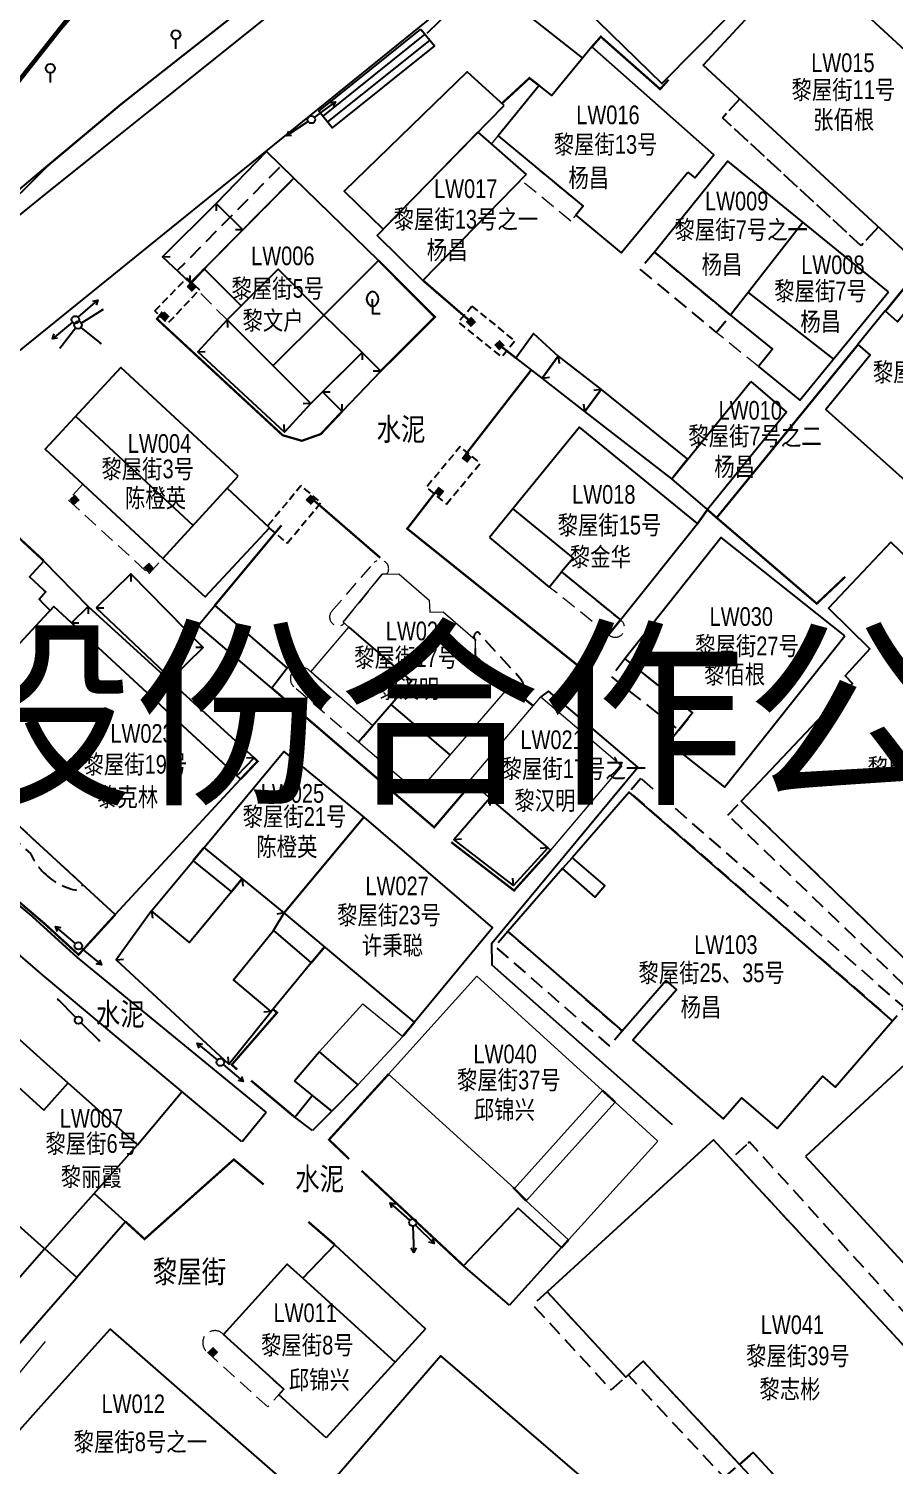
# Model space of a CAD drawing. Extents: x 396500 to 398250, y 1005980 to 1008200.
# Drawn here: x 397499 to 397556.9, y 1007269.7 to 1007365.9 of the extents above; entities that cross this region are included whole.
import ezdxf
from ezdxf.enums import TextEntityAlignment as Align

# ---------------------------------------------------------------- set-up
doc = ezdxf.new("R2010")
doc.units = 0
doc.header["$LTSCALE"] = 0.5
for name, pattern in [('X32', [1.5, 1, -0.5]), ('X39', [3, 2.5, -0.5]), ('X5', [3, 2, -1])]:
    doc.linetypes.add(name, pattern=pattern)
doc.layers.get('0').update_dxf_attribs({"linetype": 'CONTINUOUS'})
doc.layers.add('ASSIST', color=7, linetype='CONTINUOUS', plot=False)
for name, color, linetype in [('DLSS', 4, 'CONTINUOUS'), ('DMTZ', 3, 'CONTINUOUS'), ('GXYZ', 2, 'CONTINUOUS'), ('JMD', 6, 'CONTINUOUS'), ('ZBTZ', 3, 'CONTINUOUS'), ('权属人', 160, 'CONTINUOUS'), ('用地红线', 1, 'CONTINUOUS'), ('编号', 90, 'CONTINUOUS'), ('门牌号', 1, 'CONTINUOUS')]:
    doc.layers.add(name, color=color, linetype=linetype)
doc.layers.add('绘图层', color=6, linetype='CONTINUOUS', lineweight=5)
doc.styles.add('正等线体', font='simhei.ttf')
doc.styles.add('粗等线体', font='simhei.ttf')
doc.styles.add('细等线体', font='长等线体_0.TTF', dxfattribs={"width": 0.8})
doc.linetypes.add('10421', pattern='A,2,[150,AAA.SHX,S=1,R=0,X=0,Y=1],1e-11', length=2)
doc.linetypes.add('10422', pattern='A,2,[150,AAA.SHX,S=1,R=0,X=0,Y=1],2,[177,AAA.SHX,S=1,R=0,X=0,Y=0.8],1e-09', length=4)
doc.linetypes.add('1161', pattern='A,0,[149,AAA.SHX,S=0.15,R=0,X=0,Y=0],-1.6', length=1.6)
doc.linetypes.add('443', pattern='A,5,[169,AAA.SHX,S=0.83,R=0,X=0,Y=0],5', length=10)
doc.linetypes.add('444', pattern='A,4.5,[145,AAA.SHX,S=1,R=0,X=0,Y=1],4.5,-0.5,[146,AAA.SHX,S=1,R=0,X=0,Y=0],-0.5', length=10)
doc.linetypes.add('445', pattern='A,8,-0.5,[147,AAA.SHX,S=1,R=0,X=0,Y=0],-1.5', length=10)

# ---------------------------------------------------------------- blocks, each defined once
blk = doc.blocks.new('gc013b')
at = {"linetype": 'Continuous'}
blk.add_line((0.5, 0), (4, 0), dxfattribs=at)
at = {"linetype": 'Continuous', "flags": 128}
blk.add_lwpolyline([(3.39, 0.35), (4, 0), (3.39, -0.35)], dxfattribs=at)
blk = doc.blocks.new('gc170')
at = {"linetype": 'Continuous'}
blk.add_circle((0, 0), 0.5, dxfattribs=at)
blk = doc.blocks.new('gc143')
for p, q in [((0, 1), (0, 2)), ((0, 1), (0, 0)), ((1, 0), (0, 0))]:
    blk.add_line(p, q)
for centre, start, end in [((0.225, 2), 102.68038, 257.31962), ((-0.225, 2), 282.68038, 77.31962)]:
    blk.add_arc(centre, 1.025, start, end)
blk = doc.blocks.new('gc013c')
at = {"linetype": 'Continuous'}
blk.add_line((0.5, 0), (4, 0), dxfattribs=at)
at = {"linetype": 'Continuous', "const_width": 0.15, "flags": 128}
blk.add_lwpolyline([(3.775, 0, 1), (3.925, 0, 1)], format="xyb", close=True, dxfattribs=at)
blk = doc.blocks.new('gc325')
blk.add_line((0, 0), (0, 1.3))
blk.add_circle((0, 1.9), 0.6)
blk = doc.blocks.new('gc002')
at = {"const_width": 1}
blk.add_lwpolyline([(-0.5, 0), (0.5, 0)], dxfattribs=at)

msp = doc.modelspace()

# ---------------------------------------------------------------- linework, layer by layer
at = {"layer": 'ASSIST', "linetype": '1161', "flags": 128}
for points in [[(397533.4, 1007400), (397536.92, 1007396.866), (397533.934, 1007394.761), (397528.05, 1007390.137), (397524.973, 1007387.306), (397519.964, 1007382.789), (397525.108, 1007376.537), (397506.462, 1007361.858), (397505.162, 1007360.835), (397500.474, 1007356.902), (397500, 1007356.434)], [(397500, 1007356.434), (397490.433, 1007346.976), (397450.821, 1007314.53), (397448.827, 1007315.573), (397455.685, 1007323.152), (397464.79, 1007330.637), (397466.905, 1007334.848), (397472.492, 1007337.13), (397475.336, 1007340.237), (397483.43, 1007348.319), (397488.516, 1007353.334), (397489.122, 1007355.862), (397492.486, 1007360.948), (397495.261, 1007366.543), (397496.89, 1007369.54), (397500, 1007373.071)]]:
    msp.add_lwpolyline(points, dxfattribs=at)
at = {"layer": 'ASSIST', "linetype": 'Continuous', "flags": 128}
msp.add_lwpolyline([(397525.231, 1007365.852), (397526.125, 1007364.737), (397519.288, 1007359.262), (397518.395, 1007360.376)], close=True, dxfattribs=at)
at = {"layer": 'DLSS', "linetype": 'Continuous', "lineweight": 0, "const_width": 0.125, "flags": 128}
for points in [[(397500, 1007354.74), (397537.668, 1007384.871), (397546.547, 1007391.806), (397550.529, 1007395.215), (397552.378, 1007396.875), (397555.132, 1007399.927), (397555.19, 1007400)], [(397397.252, 1007200), (397412.59, 1007224.119), (397420.266, 1007236.323), (397425.225, 1007244.227), (397422.604, 1007265.078), (397422.225, 1007270.128), (397422.219, 1007272.357), (397423.778, 1007278.429), (397429.073, 1007287.258), (397434.632, 1007296.233), (397439.651, 1007303.136), (397450.821, 1007314.53), (397490.433, 1007346.976), (397500, 1007354.74)]]:
    msp.add_lwpolyline(points, dxfattribs=at)
at = {"layer": 'DLSS', "linetype": 'Continuous', "const_width": 0.125, "flags": 128}
for points in [[(397542.728, 1007379.8), (397540.076, 1007377.861), (397532.07, 1007371.616), (397500, 1007345.659)], [(397500, 1007345.659), (397492.588, 1007339.66), (397476.983, 1007326.915), (397478.087, 1007324.587), (397486.689, 1007316.906), (397499.174, 1007306.503), (397500, 1007305.75)], [(397405.373, 1007200), (397417.419, 1007218.975), (397425.227, 1007231.481), (397433.568, 1007244.524), (397433.077, 1007270.232), (397432.931, 1007274.922), (397434.9, 1007282.255), (397437.069, 1007286.773), (397440.999, 1007293.205), (397443.864, 1007297.369), (397445.853, 1007299.67), (397455.291, 1007309.218), (397473.167, 1007323.788), (397474.088, 1007324.59), (397475.819, 1007322.89), (397479.886, 1007319.26), (397486.741, 1007313.926), (397499.853, 1007302.585), (397500, 1007302.462)], [(397500, 1007305.75), (397502.228, 1007303.72), (397514.879, 1007293.346)], [(397500, 1007302.462), (397513.22, 1007291.399)]]:
    msp.add_lwpolyline(points, dxfattribs=at)
at = {"layer": 'DMTZ', "linetype": '10421', "elevation": 17.305, "flags": 128}
for points in [[(397500, 1007364.485), (397501.803, 1007366.616), (397506.099, 1007370.45), (397515.878, 1007379.385), (397520.043, 1007382.86), (397524.866, 1007387.517), (397527.949, 1007390.448), (397531.63, 1007393.786), (397534.732, 1007396.705), (397536.046, 1007397.376), (397537.054, 1007397.216), (397541.536, 1007394.586), (397542.819, 1007393.807), (397544.351, 1007393.248), (397545.026, 1007393.583), (397545.586, 1007394.207), (397545.746, 1007395.118), (397544.871, 1007396.065), (397543.217, 1007396.976), (397542.841, 1007397.635), (397542.801, 1007398.481), (397543.493, 1007399.322), (397544.527, 1007400)], [(397488.516, 1007353.334), (397491.864, 1007355.317), (397494.464, 1007357.942), (397500, 1007364.485)]]:
    msp.add_lwpolyline(points, dxfattribs=at)
at = {"layer": 'DMTZ', "linetype": '10422', "flags": 128}
msp.add_lwpolyline([(397542.071, 1007292.525), (397530.002, 1007303.203), (397529.966, 1007304.668), (397539.739, 1007316.462), (397533.755, 1007321.533), (397533.256, 1007321.165)], dxfattribs=at)
at = {"layer": 'DMTZ', "linetype": '10421', "lineweight": 0}
for points in [[(397500.078, 1007278.001), (397497.263, 1007274.588), (397496.426, 1007273.955), (397495.328, 1007274.179), (397492.13, 1007276.813), (397487.706, 1007281.431)], [(397500.078, 1007278.001), (397500, 1007277.906)]]:
    msp.add_lwpolyline(points, dxfattribs=at)
at = {"layer": 'JMD', "linetype": 'Continuous'}
for p, q in [((397525.499, 1007365.517), (397518.664, 1007360.042)), ((397525.812, 1007365.127), (397518.976, 1007359.652)), ((397526.125, 1007364.737), (397519.288, 1007359.262)), ((397511.517, 1007354.186), (397511.519, 1007353.686)), ((397513.317, 1007352.429), (397512.817, 1007352.425)), ((397507.938, 1007350.627), (397508.438, 1007350.633)), ((397509.791, 1007348.869), (397509.783, 1007349.369)), ((397512.263, 1007346.391), (397512.273, 1007345.891)), ((397510.291, 1007344.26), (397510.791, 1007344.279)), ((397521.302, 1007344.213), (397521.3, 1007343.713)), ((397534.419, 1007343.974), (397534.488, 1007343.478)), ((397522.535, 1007342.973), (397522.035, 1007342.968)), ((397533.335, 1007342.485), (397533.83, 1007342.555)), ((397518.642, 1007341.576), (397519.142, 1007341.574)), ((397537.283, 1007341.737), (397536.788, 1007341.667)), ((397517.852, 1007340.793), (397517.352, 1007340.783)), ((397519.952, 1007340.265), (397519.946, 1007340.765)), ((397536.206, 1007340.255), (397536.136, 1007340.75)), ((397516.092, 1007338.891), (397516.073, 1007339.391)), ((397505.81, 1007329.387), (397505.806, 1007328.887)), ((397502.953, 1007327.22), (397502.963, 1007326.72)), ((397503.499, 1007327.115), (397503.998, 1007327.12)), ((397501.836, 1007326.112), (397502.336, 1007326.121)), ((397510.654, 1007324.457), (397510.154, 1007324.463)), ((397508.509, 1007322.372), (397508.506, 1007322.872)), ((397512.915, 1007315.871), (397512.899, 1007316.371)), ((397514.063, 1007317.077), (397513.563, 1007317.059)), ((397529.808, 1007314.392), (397529.847, 1007313.894)), ((397527.434, 1007311.608), (397527.931, 1007311.66)), ((397533.714, 1007311.054), (397533.215, 1007311.022)), ((397513.269, 1007308.999), (397513.319, 1007308.501)), ((397531.429, 1007308.527), (397531.384, 1007309.025)), ((397507.206, 1007306.837), (397507.267, 1007306.34)), ((397516.081, 1007306.701), (397515.588, 1007306.618)), ((397504.829, 1007303.56), (397505.327, 1007303.609)), ((397515.214, 1007300.099), (397514.716, 1007300.051)), ((397512.369, 1007296.573), (397512.333, 1007297.071))]:
    msp.add_line(p, q, dxfattribs=at)
at = {"layer": 'JMD', "linetype": '444', "elevation": 1.421, "flags": 128}
for points in [[(397500, 1007356.505), (397505.162, 1007360.835), (397525.108, 1007376.537), (397525.913, 1007375.49), (397528.016, 1007377.151)], [(397422.321, 1007268.016), (397421.815, 1007273.503), (397423.502, 1007278.573), (397426.347, 1007283.064), (397428.565, 1007287.421), (397438.724, 1007302.805), (397448.573, 1007312.726), (397463.851, 1007325.599), (397469.184, 1007329.8), (397486.197, 1007343.932), (397484.296, 1007348.477), (397492.433, 1007355.248), (397494.65, 1007352.018), (397500, 1007356.505)]]:
    msp.add_lwpolyline(points, dxfattribs=at)
at = {"layer": 'JMD', "linetype": 'Continuous', "flags": 128}
for points in [[(397544.456, 1007377.219), (397535.363, 1007368.071), (397541.342, 1007362.215), (397550.383, 1007371.357)], [(397558.296, 1007350.353), (397565.01, 1007357.628), (397550.82, 1007370.724), (397544.106, 1007363.449)], [(397543.088, 1007356.281), (397543.551, 1007355.898), (397544.826, 1007357.44), (397536.657, 1007364.663), (397533.977, 1007361.406), (397533.143, 1007362.079), (397530.401, 1007358.706), (397536.079, 1007354.007), (397535.582, 1007353.406), (397538.625, 1007350.888)], [(397530.789, 1007360.753), (397528.317, 1007363.001), (397520.094, 1007355.003), (397522.694, 1007352.462)], [(397511.517, 1007354.186), (397514.887, 1007357.657), (397516.728, 1007355.873), (397513.317, 1007352.429)], [(397518.721, 1007346.722), (397522.38, 1007350.375), (397516.727, 1007355.874), (397510.725, 1007349.812), (397513.189, 1007347.326), (397512.263, 1007346.391), (397517.852, 1007340.793), (397521.302, 1007344.213)], [(397558.284, 1007335.066), (397561.411, 1007338.893), (397562.524, 1007338.041), (397566.755, 1007343.342), (397559.786, 1007349.527), (397557.126, 1007346.273), (397556.302, 1007347.002), (397554.465, 1007344.754), (397555.29, 1007344.026), (397552.332, 1007340.404)], [(397512.263, 1007346.391), (397517.852, 1007340.793), (397516.092, 1007338.891), (397510.291, 1007344.26)], [(397533.335, 1007342.485), (397531.574, 1007343.853), (397532.761, 1007345.486), (397534.419, 1007343.974)], [(397512.998, 1007335.941), (397505.139, 1007343.202), (397500.085, 1007337.735), (397507.95, 1007330.422)], [(397542.007, 1007335.747), (397536.206, 1007340.255), (397537.283, 1007341.737), (397543.076, 1007337.067)], [(397529.805, 1007331.822), (397533.817, 1007328.515), (397534.637, 1007329.521), (397538.574, 1007326.308), (397543.741, 1007332.761), (397535.832, 1007339.209)], [(397515.097, 1007332.486), (397512.256, 1007335.129), (397507.95, 1007330.422), (397510.784, 1007327.85)], [(397553.592, 1007325.24), (397545.317, 1007331.824), (397538.866, 1007323.717), (397543.411, 1007320.101), (397541.801, 1007318.077), (397545.532, 1007315.11)], [(397503.499, 1007327.115), (397508.509, 1007322.372), (397510.654, 1007324.457), (397505.81, 1007329.387)], [(397502.953, 1007327.22), (397514.063, 1007317.077), (397512.915, 1007315.871), (397501.836, 1007326.112)], [(397515.253, 1007321.747), (397510.315, 1007325.941), (397511.431, 1007327.278), (397516.267, 1007323.084)], [(397531.041, 1007305.457), (397538.692, 1007298.799), (397541.618, 1007302.165), (397542.327, 1007301.55), (397539.413, 1007298.171), (397545.457, 1007292.921), (397546.683, 1007294.332), (397549.056, 1007292.27), (397552.1, 1007295.774), (397552.945, 1007295.04), (397556.792, 1007299.484), (397539.169, 1007314.793), (397535.353, 1007310.395), (397534.703, 1007309.666)], [(397507.206, 1007306.837), (397504.829, 1007303.56), (397512.369, 1007296.573), (397515.214, 1007300.099), (397512.688, 1007302.221), (397515.354, 1007305.515), (397516.081, 1007306.701), (397513.269, 1007308.999), (397512.543, 1007308.111), (397509.74, 1007304.71)], [(397516.766, 1007295.451), (397518.423, 1007297.403), (397521.007, 1007295.2), (397519.256, 1007293.425)], [(397517.973, 1007292.143), (397516.778, 1007293.03), (397517.958, 1007294.48), (397519.256, 1007293.425)], [(397502.189, 1007282.301), (397500.05, 1007284.206), (397503.351, 1007287.911), (397505.463, 1007286.029)], [(397531.163, 1007280.453), (397528.071, 1007283.085), (397531.734, 1007286.947), (397534.633, 1007284.293)], [(397518.893, 1007271.555), (397515.712, 1007274.447), (397516.047, 1007274.817), (397512.014, 1007278.483), (397516.286, 1007283.182), (397517.322, 1007282.24), (397519.467, 1007284.485), (397525.529, 1007278.856)]]:
    msp.add_lwpolyline(points, close=True, dxfattribs=at)
at = {"layer": 'JMD', "linetype": '445', "flags": 128}
msp.add_lwpolyline([(397525.652, 1007365.595), (397527.298, 1007367.192), (397529.864, 1007368.806), (397536.039, 1007363.911)], dxfattribs=at)
at = {"layer": 'JMD', "linetype": 'Continuous', "flags": 128}
for points in [[(397525.231, 1007365.852), (397526.125, 1007364.737)], [(397519.288, 1007359.262), (397518.395, 1007360.376)], [(397550.777, 1007352.924), (397545.935, 1007346.72)], [(397515.321, 1007343.328), (397518.721, 1007346.722), (397515.663, 1007349.785), (397513.189, 1007347.326)], [(397547.116, 1007348.233), (397552.833, 1007343.771)], [(397502.122, 1007339.938), (397509.974, 1007332.635)], [(397531.386, 1007333.759), (397535.407, 1007330.443), (397534.637, 1007329.521)], [(397500, 1007328.3), (397499.028, 1007329.207), (397500, 1007330.254)], [(397500, 1007330.254), (397502.953, 1007327.22), (397501.836, 1007326.112), (397500.652, 1007327.207), (397500.414, 1007326.95), (397500, 1007327.368)], [(397500, 1007327.368), (397499.674, 1007327.697), (397500, 1007328.049)], [(397500, 1007328.049), (397500.124, 1007328.184), (397500, 1007328.3)], [(397520.411, 1007325.836), (397524.598, 1007322.202), (397521.06, 1007318.12)], [(397523.237, 1007320.632), (397527.17, 1007317.278)], [(397535.353, 1007310.395), (397537.532, 1007308.502), (397536.891, 1007307.765), (397534.703, 1007309.666)], [(397500, 1007296.765), (397498.13, 1007298.433), (397496.523, 1007296.63), (397497.259, 1007295.983), (397493.566, 1007291.784), (397496.516, 1007289.105), (397495.664, 1007288.128), (397500, 1007284.251)], [(397500, 1007284.251), (397500.05, 1007284.206), (397506.263, 1007291.18), (397500, 1007296.765)], [(397497.259, 1007295.983), (397500, 1007293.495)], [(397500, 1007293.495), (397501.625, 1007295.316)], [(397517.322, 1007282.24), (397523.501, 1007276.624)]]:
    msp.add_lwpolyline(points, dxfattribs=at)
at = {"layer": 'JMD', "color": 6, "linetype": '443', "const_width": 0.15, "flags": 128}
for points in [[(397541.8, 1007362.478), (397541.237, 1007361.841), (397537.266, 1007365.352), (397536.657, 1007364.663)], [(397533.143, 1007362.079), (397532.485, 1007362.58), (397530.659, 1007360.897)], [(397567.516, 1007345.563), (397561.174, 1007350.886), (397560.037, 1007351.544), (397556.315, 1007346.99)], [(397522.535, 1007342.973), (397526.158, 1007346.59), (397522.38, 1007350.375)], [(397510.716, 1007349.803), (397509.616, 1007348.615)], [(397525.364, 1007349.041), (397528.577, 1007346.262)], [(397507.934, 1007346.929), (397507.561, 1007346.459), (397515.972, 1007338.675), (397517.26, 1007338.303), (397518.526, 1007338.753), (397519.952, 1007340.265)], [(397530.479, 1007344.704), (397531.574, 1007343.853)], [(397554.479, 1007344.742), (397545.017, 1007333.151)], [(397532.614, 1007343.045), (397528.19, 1007337.35)], [(397499.998, 1007330.256), (397493.004, 1007336.744)], [(397526.271, 1007334.955), (397524.31, 1007332.419), (397535.962, 1007323.073), (397538.574, 1007326.308)], [(397522.506, 1007330.47), (397518.004, 1007334.364)], [(397543.741, 1007332.761), (397544.401, 1007333.694)], [(397515.892, 1007332.639), (397511.431, 1007327.278)], [(397515.253, 1007321.747), (397526.111, 1007312.429), (397528.637, 1007315.391)], [(397532.739, 1007320.559), (397531.138, 1007321.848)], [(397527.257, 1007311.433), (397531.458, 1007308.201), (397533.896, 1007310.906)], [(397510.717, 1007311.084), (397509.98, 1007310.193)], [(397512.543, 1007308.111), (397513.269, 1007308.999)], [(397517.879, 1007303.352), (397518.786, 1007304.434)], [(397515.332, 1007300.244), (397515.599, 1007300.025), (397512.569, 1007296.538), (397512.937, 1007296.209)], [(397524.018, 1007298.447), (397524.801, 1007299.393)], [(397513.862, 1007295.473), (397516.778, 1007293.03)], [(397523.067, 1007295.91), (397519.073, 1007291.52), (397520.426, 1007290.22)], [(397538.227, 1007294.037), (397537.37, 1007294.817)], [(397521.258, 1007289.439), (397528.071, 1007283.085)], [(397531.402, 1007288.325), (397532.264, 1007287.438)], [(397534.633, 1007284.293), (397535.108, 1007284.819)]]:
    msp.add_lwpolyline(points, dxfattribs=at)
at = {"layer": 'JMD', "linetype": 'X39', "flags": 128}
msp.add_lwpolyline([(397555.842, 1007352.618), (397554.682, 1007351.362), (397545.4, 1007359.927), (397546.56, 1007361.184)], dxfattribs=at)
at = {"layer": 'JMD', "linetype": 'Continuous'}
for points in [[(397532.269, 1007356.138), (397525.364, 1007349.041), (397522.296, 1007352.054), (397529.034, 1007358.955)], [(397556.513, 1007348.276), (397545.763, 1007357.017), (397540.849, 1007350.94), (397545.935, 1007346.72), (397548.75, 1007344.434), (397547.814, 1007343.285), (397550.587, 1007341.022)], [(397511.517, 1007354.186), (397513.317, 1007352.429), (397510.725, 1007349.812), (397509.791, 1007348.869), (397507.938, 1007350.627)], [(397521.302, 1007344.213), (397522.535, 1007342.973), (397519.952, 1007340.265), (397518.642, 1007341.576)], [(397534.419, 1007343.974), (397537.283, 1007341.737), (397536.206, 1007340.255), (397533.335, 1007342.485)], [(397547.295, 1007342.275), (397549.688, 1007340.222), (397544.401, 1007333.694), (397542.007, 1007335.747)], [(397510.717, 1007311.084), (397516.05, 1007317.496), (397521.415, 1007313.114), (397516.081, 1007306.701)], [(397533.714, 1007311.054), (397531.429, 1007308.527), (397527.434, 1007311.608), (397529.808, 1007314.392)], [(397521.415, 1007313.114), (397530.019, 1007305.702), (397524.801, 1007299.393), (397516.081, 1007306.701)], [(397512.543, 1007308.111), (397509.74, 1007304.71), (397507.206, 1007306.837), (397509.98, 1007310.193)], [(397515.354, 1007305.515), (397517.879, 1007303.352), (397515.214, 1007300.099), (397512.688, 1007302.221)]]:
    msp.add_lwpolyline(points, close=True, dxfattribs=at)
at = {"layer": 'JMD', "linetype": 'X5', "lineweight": 0}
for points in [[(397530.401, 1007358.706), (397536.079, 1007354.007), (397535.25, 1007353.006), (397531.91, 1007355.77), (397532.269, 1007356.138), (397529.954, 1007358.154)], [(397509.791, 1007348.869), (397510.725, 1007349.812), (397513.189, 1007347.326), (397512.263, 1007346.391)], [(397545.935, 1007346.72), (397548.75, 1007344.434), (397547.814, 1007343.285), (397544.994, 1007345.548)], [(397502.6, 1007335.396), (397501.639, 1007334.336), (397507.023, 1007329.4), (397507.95, 1007330.422)]]:
    msp.add_lwpolyline(points, close=True, dxfattribs=at)
at = {"layer": 'JMD', "linetype": 'X5', "flags": 128}
for points in [[(397515.866, 1007356.708), (397516.727, 1007355.873), (397513.317, 1007352.429), (397509.791, 1007348.869), (397508.921, 1007349.694)], [(397531.041, 1007305.457), (397530.178, 1007304.464), (397537.831, 1007297.805), (397538.694, 1007298.797)]]:
    msp.add_lwpolyline(points, close=True, dxfattribs=at)
at = {"layer": 'JMD', "linetype": 'X5'}
for points in [[(397540.849, 1007350.94), (397539.895, 1007349.778), (397544.994, 1007345.548), (397545.935, 1007346.72)], [(397538.866, 1007323.717), (397537.973, 1007322.51), (397542.477, 1007318.927), (397543.411, 1007320.101)]]:
    msp.add_lwpolyline(points, close=True, dxfattribs=at)
at = {"layer": 'JMD', "linetype": 'X32', "flags": 128}
for points in [[(397507.418, 1007346.998), (397509.563, 1007349.211), (397510.401, 1007348.41), (397508.286, 1007346.167)], [(397528.63, 1007347.314), (397531.519, 1007344.975), (397530.636, 1007343.911), (397527.746, 1007346.25)], [(397526.932, 1007334.07), (397529.194, 1007336.798), (397527.851, 1007337.913), (397525.589, 1007335.185)], [(397516.278, 1007331.45), (397518.54, 1007334.177), (397517.197, 1007335.292), (397514.935, 1007332.564)]]:
    msp.add_lwpolyline(points, close=True, dxfattribs=at)
at = {"layer": 'JMD', "color": 6, "linetype": '443', "flags": 128}
msp.add_lwpolyline([(397544.401, 1007333.694, 0.15, 0.15, 0), (397545.017, 1007333.151, 0.15, 0.15, 0), (397551.716, 1007327.403, 0.15, 0.15, 0), (397553.622, 1007329.203, 0, 0, 0)], format="xyseb", dxfattribs=at)
at = {"layer": 'JMD', "linetype": 'Continuous', "flags": 128}
for points, elevation in [([(397556.682, 1007331.518), (397552.497, 1007327.104), (397555.277, 1007324.371), (397553.622, 1007322.572), (397554.112, 1007322.053), (397546.663, 1007314.174), (397558.639, 1007302.626), (397572.133, 1007316.619)], 2.84), ([(397550.952, 1007290.405), (397565.913, 1007274.141), (397574.453, 1007281.899), (397559.426, 1007298.235)], 1.546), ([(397533.672, 1007281.339), (397538.932, 1007275.633), (397540.09, 1007276.692), (397546.556, 1007269.781), (397547.464, 1007270.585), (397554.076, 1007263.392), (397563.113, 1007271.698), (397544.803, 1007291.519)], 1.546), ([(397526.006, 1007245.75), (397541.755, 1007263.982), (397526.559, 1007277.049), (397510.811, 1007258.817)], 1.546)]:
    msp.add_lwpolyline(points, close=True, dxfattribs=dict(at, elevation=elevation))
at = {"layer": 'JMD', "linetype": 'X5', "lineweight": 0}
for points in [[(397522.1, 1007330.155, -0.915181), (397522.953, 1007329.386), (397522.631, 1007329.384), (397520.031, 1007326.16), (397520.108, 1007326.094, -0.963886), (397519.252, 1007326.879)], [(397533.817, 1007328.515), (397534.637, 1007329.521), (397538.574, 1007326.308, -1.033523), (397537.85, 1007325.279)], [(397522.014, 1007319.22), (397521.06, 1007318.12), (397516.777, 1007321.79, -1.145325), (397517.848, 1007322.829)], [(397516.047, 1007274.817), (397514.971, 1007273.633), (397510.938, 1007277.299, -1.086517), (397512.014, 1007278.483)]]:
    msp.add_lwpolyline(points, format="xyb", close=True, dxfattribs=at)
at = {"layer": 'JMD', "linetype": 'Continuous', "lineweight": 0}
for points in [[(397522.631, 1007329.384), (397523.746, 1007329.393), (397525.786, 1007327.634), (397525.82, 1007326.824), (397526.708, 1007326.857), (397528.851, 1007325), (397528.855, 1007323.921), (397531.138, 1007321.848), (397524.991, 1007314.768), (397521.06, 1007318.12), (397522.014, 1007319.22), (397517.848, 1007322.829), (397520.411, 1007325.836), (397520.031, 1007326.16)], [(397533.256, 1007321.165), (397538.68, 1007316.539), (397533.896, 1007310.906), (397528.473, 1007315.531)], [(397523.067, 1007295.91), (397528.96, 1007302.469), (397537.37, 1007294.817), (397531.478, 1007288.256)], [(397521.331, 1007300.608), (397524.005, 1007298.431), (397521.007, 1007295.2), (397518.423, 1007297.403)], [(397532.264, 1007287.438), (397538.227, 1007294.037), (397541.071, 1007291.418), (397535.108, 1007284.819)]]:
    msp.add_lwpolyline(points, close=True, dxfattribs=at)
at = {"layer": 'JMD', "linetype": 'Continuous', "flags": 128}
for points, elevation in [([(397500, 1007310.99), (397504.774, 1007306.591), (397513.151, 1007315.647), (397500.652, 1007327.207), (397500, 1007326.502)], 1.546), ([(397500, 1007326.502), (397492.254, 1007318.127), (397500, 1007310.99)], 1.546), ([(397500, 1007273.895), (397504.441, 1007278.837), (397516.188, 1007268.555), (397508.086, 1007259.53), (397500, 1007266.419)], 1.988), ([(397500, 1007266.419), (397496.195, 1007269.661), (397500, 1007273.895)], 1.988)]:
    msp.add_lwpolyline(points, dxfattribs=dict(at, elevation=elevation))
at = {"layer": 'JMD', "linetype": 'X5', "flags": 128}
msp.add_lwpolyline([(397530.968, 1007321.653, 1.046785), (397531.966, 1007322.285), (397529.046, 1007325.497, 0.610781), (397528.851, 1007325), (397528.855, 1007323.921), (397531.138, 1007321.848)], format="xyb", close=True, dxfattribs=at)
at = {"layer": 'JMD', "color": 6, "linetype": '443', "elevation": 1.546, "flags": 128}
for points in [[(397513.151, 1007315.647, 0.15, 0.15, 0), (397514.298, 1007316.853, 0.15, 0.15, 0), (397514.063, 1007317.077, 0, 0, 0)], [(397500, 1007306.015, 0.15, 0.15, 0), (397502.317, 1007303.901, 0.15, 0.15, 0), (397504.774, 1007306.591, 0, 0, 0)]]:
    msp.add_lwpolyline(points, format="xyseb", dxfattribs=at)
at = {"layer": 'JMD', "linetype": 'X5', "elevation": 2.902, "flags": 128}
for points in [[(397500, 1007310.99), (397494.398, 1007316.152), (397494.056, 1007315.794, 0.229953), (397496.756, 1007312.826), (397499.098, 1007310.673, 0.091703), (397500, 1007309.38)], [(397500, 1007309.38, 0.149859), (397502.253, 1007308.203), (397502.607, 1007308.588), (397500, 1007310.99)]]:
    msp.add_lwpolyline(points, format="xyb", dxfattribs=at)
at = {"layer": 'JMD', "linetype": 'X5', "flags": 128}
for points, elevation in [([(397539.946, 1007315.698), (397539.169, 1007314.793), (397556.792, 1007299.484), (397557.573, 1007300.384)], 3.747), ([(397545.774, 1007313.233), (397546.663, 1007314.174), (397558.639, 1007302.626), (397557.741, 1007301.694)], 1.546), ([(397547.019, 1007291.183), (397545.99, 1007290.233), (397563.113, 1007271.698), (397564.206, 1007272.652), (397547.222, 1007291.368)], 14.297), ([(397537.955, 1007274.779), (397538.932, 1007275.633), (397533.672, 1007281.339), (397532.718, 1007280.459)], 3.562), ([(397545.522, 1007268.899), (397546.556, 1007269.781), (397540.09, 1007276.692), (397539.088, 1007275.776)], 3.569), ([(397546.556, 1007269.781), (397553.159, 1007262.606), (397554.076, 1007263.392), (397547.464, 1007270.585)], 1.546)]:
    msp.add_lwpolyline(points, close=True, dxfattribs=dict(at, elevation=elevation))
at = {"layer": 'JMD', "color": 6, "linetype": '443', "const_width": 0.15, "elevation": 1.546, "flags": 128}
msp.add_lwpolyline([(397496.687, 1007308.839), (397500, 1007306.015)], dxfattribs=at)
at = {"layer": 'JMD', "linetype": 'Continuous'}
for points in [[(397500, 1007284.149), (397495.607, 1007279.141), (397487.866, 1007286.096), (397488.996, 1007287.447), (397485.578, 1007290.513), (397482.273, 1007286.827), (397495.853, 1007275.003), (397500, 1007279.78)], [(397500, 1007279.78), (397502.189, 1007282.301), (397500.05, 1007284.206), (397500, 1007284.149)]]:
    msp.add_lwpolyline(points, dxfattribs=at)
at = {"layer": 'JMD', "linetype": '443', "const_width": 0.15, "flags": 128}
for points in [[(397514.699, 1007288.525), (397512.705, 1007290.194), (397506.73, 1007284.866), (397505.463, 1007286.029)], [(397519.467, 1007284.485), (397517.69, 1007286.022)]]:
    msp.add_lwpolyline(points, dxfattribs=at)
at = {"layer": 'ZBTZ', "linetype": '1161', "flags": 128}
msp.add_lwpolyline([(397506.263, 1007291.18), (397509.236, 1007294.733)], dxfattribs=at)
at = {"layer": 'ZBTZ', "linetype": '1161', "elevation": 18.241, "flags": 128}
msp.add_lwpolyline([(397513.253, 1007291.403), (397514.871, 1007293.353)], dxfattribs=at)
at = {"layer": '用地红线', "linetype": 'Continuous', "const_width": 0.3, "flags": 128}
msp.add_lwpolyline([(396896.967, 1006409.306, -0.090189), (397228.694, 1007024.028), (397387.801, 1007222.911), (397401.305, 1007212.108), (397426.328, 1007243.385), (397412.824, 1007254.188), (397549.486, 1007427.159), (397597.059, 1007408.487), (397590.114, 1007392.957), (397593.63, 1007391.179), (397580.301, 1007365.498), (397677.782, 1007288.139), (397658.983, 1007180.178), (397680.098, 1007163.581), (397691.215, 1007135.064, -0.057003), (397648.052, 1007084.953), (397357.499, 1006816.503, 0.141668), (397271.322, 1006673.857), (397185.657, 1006354.399)], format="xyb", dxfattribs=at)

# ---------------------------------------------------------------- block references
at = {"layer": 'GXYZ', "linetype": 'Continuous'}
for name, p, xscale, yscale, rotation in [('gc013b', (397517.896, 1007359.805, -16.886), 0.4999999999834865, 0.4999999999919029, 36.63857765811379), ('gc013b', (397517.896, 1007359.805, -16.886), 0.5000000000144075, 0.4999999999919029, 213.1288759884316), ('gc013b', (397502.101, 1007346.406), 0.5, 0.5, 40.92732429818616), ('gc013c', (397502.282, 1007346.054, 0.729), 0.4999999999459514, 0.4999999999919029, 32.19228458167917), ('gc013b', (397502.101, 1007346.406), 0.5, 0.5, 219.9615725643965), ('gc013c', (397502.282, 1007346.054, 0.729), 0.5, 0.5, 232.0639321103782), ('gc013c', (397502.282, 1007346.054, 0.729), 0.5, 0.5, 320.713857483402), ('gc013b', (397502.298, 1007304.493), 0.5, 0.5, 139.4833131202837), ('gc013b', (397502.298, 1007304.493), 0.4999999999999999, 0.5, 320.6642054353156), ('gc013c', (397502.305, 1007299.518, 1.603), 0.5000000000049004, 0.4999999999919029, 134.6845633997723), ('gc013c', (397502.305, 1007299.518, 1.603), 0.5000000000328259, 0.4999999999919029, 315.3896506453412), ('gc013b', (397511.803, 1007296.704), 0.5, 0.5, 140.6642054353156), ('gc013b', (397511.803, 1007296.704), 0.5, 0.5, 320.11769962508), ('gc013b', (397524.682, 1007285.977, 3.03), 0.4999999999797797, 0.4999999999919029, 139.0067489424126), ('gc013b', (397524.682, 1007285.977, 3.03), 0.5, 0.5, 271.9698477913005), ('gc013b', (397524.682, 1007285.977, 3.03), 0.5000000000089199, 0.4999999999919029, 315.2690170061614)]:
    msp.add_blockref(name, p, dxfattribs=dict(at, xscale=xscale, yscale=yscale, rotation=rotation))
for p, xscale, yscale in [((397517.896, 1007359.805, -16.886), 0.499999999994303, 0.4999999999919029), ((397502.101, 1007346.406), 0.5, 0.5), ((397502.101, 1007346.406), 0.5, 0.5), ((397502.282, 1007346.054, 0.729), 0.4999999999943029, 0.4999999999919029), ((397502.298, 1007304.493), 0.5, 0.5), ((397502.305, 1007299.518, 1.603), 0.4999999999943029, 0.4999999999919029), ((397511.803, 1007296.704), 0.5, 0.5), ((397524.682, 1007285.977, 3.03), 0.4999999999943029, 0.4999999999919029)]:
    msp.add_blockref('gc170', p, dxfattribs=dict(at, xscale=xscale, yscale=yscale))
at = {"layer": 'JMD', "linetype": 'Continuous', "yscale": 0.5, "zscale": 0.5}
for p, xscale, rotation in [((397509.901, 1007348.617), 0.5, 225.7872074054495), ((397508.068, 1007346.62), 0.4999999999999999, 225.7872074054495), ((397528.577, 1007346.262), 0.5, 222.8817560602274), ((397530.479, 1007344.704), 0.5, 222.8817560602274), ((397528.289, 1007337.172), 0.5, 322.3038387180093), ((397502.045, 1007334.355), 0.5, 311.4229866103216), ((397517.85, 1007334.355), 0.5, 227.1770222567004), ((397526.445, 1007334.888), 0.5, 322.3038387180093), ((397507.01, 1007329.8), 0.4999999999999999, 311.4229866103216), ((397511.314, 1007277.302), 0.5, 315.9686986030252)]:
    msp.add_blockref('gc002', p, dxfattribs=dict(at, xscale=xscale, rotation=rotation))
at = {"layer": 'ZBTZ', "linetype": 'Continuous', "xscale": 0.5, "yscale": 0.5}
for name, p in [('gc325', (397508.827, 1007364.53)), ('gc325', (397500.429, 1007362.288)), ('gc143', (397521.993, 1007346.793))]:
    msp.add_blockref(name, p, dxfattribs=at)

# ---------------------------------------------------------------- texts
at = {"layer": 'DLSS', "linetype": 'Continuous', "style": '细等线体', "width": 0.8}
for p in [(397523.892, 1007339.101), (397505.105, 1007299.95), (397518.452, 1007288.927)]:
    msp.add_text('水泥', height=1.5, dxfattribs=at).set_placement(p, align=Align.MIDDLE)
at = {"layer": 'JMD', "linetype": 'Continuous', "style": '正等线体', "width": 0.8}
msp.add_text('黎屋街', height=1.5, dxfattribs=at).set_placement((397507.284, 1007281.483), align=Align.BOTTOM_LEFT)
at = {"layer": '权属人', "linetype": 'Continuous', "char_height": 1.25, "attachment_point": 1, "style": '细等线体'}
for s, insert, own_width in [('张佰根', (397551.476, 1007360.425), 4.33424), ('杨昌', (397535.096, 1007356.532), 3.86864), ('杨昌', (397525.62, 1007351.702), 3.77503), ('杨昌', (397544.012, 1007350.726), 4.04265), ('黎文户', (397513.285, 1007346.984), 4.03031), ('杨昌', (397550.619, 1007346.908), 3.86121), ('杨昌', (397544.856, 1007337.198), 3.72207), ('陈橙英', (397505.418, 1007335.103), 5.22042), ('黎金华', (397535.189, 1007331.161), 4.51246), ('黎佰根', (397544.176, 1007323.301), 4.80569), ('黎汉明', (397522.358, 1007322.331), 4.2776), ('黎克林', (397503.553, 1007315.089), 4.48466), ('黎汉明', (397531.48, 1007314.846), 3.95374), ('陈橙英', (397514.209, 1007311.752), 4.07789), ('许秉聪', (397521.278, 1007305.15), 6.06335), ('杨昌', (397542.603, 1007301.015), 4.26377), ('邱锦兴', (397528.766, 1007294.149), 4.24044), ('黎丽霞', (397501.121, 1007289.664), 4.02953), ('邱锦兴', (397516.38, 1007276.072), 4.28578), ('黎志彬', (397547.875, 1007275.449), 4.24495)]:
    msp.add_mtext_dynamic_manual_height_columns(s, width=1.51561, gutter_width=1, heights=[0], dxfattribs=dict(at, insert=insert)).dxf.set("width", own_width)
at = {"layer": '绘图层', "color": 1, "linetype": 'Continuous', "style": '粗等线体'}
msp.add_text('珠海市香洲东坑股份合作公司叠加图7', height=10, dxfattribs=at).set_placement((397509.403, 1007320.2), align=Align.MIDDLE)
at = {"layer": '编号', "linetype": 'Continuous', "char_height": 1.25, "attachment_point": 1, "style": '细等线体'}
for s, insert in [('LW015', (397551.346, 1007364.237)), ('LW016', (397535.624, 1007360.746)), ('LW017', (397526.105, 1007355.802)), ('LW009', (397544.239, 1007354.978)), ('LW006', (397513.867, 1007351.308)), ('LW008', (397550.678, 1007350.709)), ('LW010', (397545.146, 1007340.968)), ('LW004', (397505.614, 1007338.747)), ('LW018', (397535.347, 1007335.34)), ('LW030', (397544.547, 1007327.163)), ('LW020', (397522.878, 1007326.2)), ('LW023', (397504.445, 1007319.337)), ('LW021', (397531.885, 1007318.916)), ('LW025', (397514.511, 1007315.325)), ('LW027', (397521.513, 1007309.137)), ('LW103', (397543.514, 1007305.201)), ('LW040', (397528.746, 1007297.883)), ('LW007', (397501.062, 1007293.58)), ('LW011', (397515.365, 1007280.557)), ('LW041', (397547.972, 1007279.756)), ('LW012', (397503.858, 1007274.466))]:
    msp.add_mtext_dynamic_manual_height_columns(s, width=0.93234, gutter_width=1, heights=[0], dxfattribs=dict(at, insert=insert))
at = {"layer": '门牌号', "linetype": 'Continuous', "char_height": 1.25, "attachment_point": 1, "style": '细等线体'}
for s, insert, own_width in [('黎屋街11号', (397550.024, 1007362.422), 7.49941), ('黎屋街13号', (397534.114, 1007358.766), 7.46746), ('黎屋街13号之一', (397523.401, 1007353.758), 9.46834), ('黎屋街7号之一', (397542.196, 1007353.056), 8.76166), ('黎屋街5号', (397512.546, 1007349.126), 8.92618), ('黎屋街7号', (397548.867, 1007348.952), 8.46783), ('黎屋街29号', (397555.469, 1007343.523), 7.10888), ('黎屋街7号之二', (397543.119, 1007339.242), 8.8366), ('黎屋街3号', (397503.843, 1007337.043), 6.35253), ('黎屋街15号', (397534.376, 1007333.281), 7.00457), ('黎屋街27号', (397543.576, 1007325.199), 8.23453), ('黎屋街17号', (397520.764, 1007324.419), 7.497), ('黎屋街19号', (397502.646, 1007317.271), 7.61478), ('黎屋街27号之一', (397555.113, 1007317.025), 10.39523), ('黎屋街17号之一', (397530.63, 1007316.978), 9.86435), ('黎屋街21号', (397513.293, 1007313.779), 6.86624), ('黎屋街23号', (397519.619, 1007307.177), 7.41087), ('黎屋街25、35号', (397539.78, 1007303.315), 9.34974), ('黎屋街37号', (397527.636, 1007296.137), 7.08582), ('黎屋街6号', (397500.097, 1007291.887), 6.5523), ('黎屋街8号', (397514.527, 1007278.392), 6.62248), ('黎屋街39号', (397546.983, 1007277.671), 6.87683), ('黎屋街8号之一', (397501.986, 1007271.918), 9.25167)]:
    msp.add_mtext_dynamic_manual_height_columns(s, width=4.8774, gutter_width=1, heights=[0], dxfattribs=dict(at, insert=insert)).dxf.set("width", own_width)

doc.saveas('drawing.dxf')
